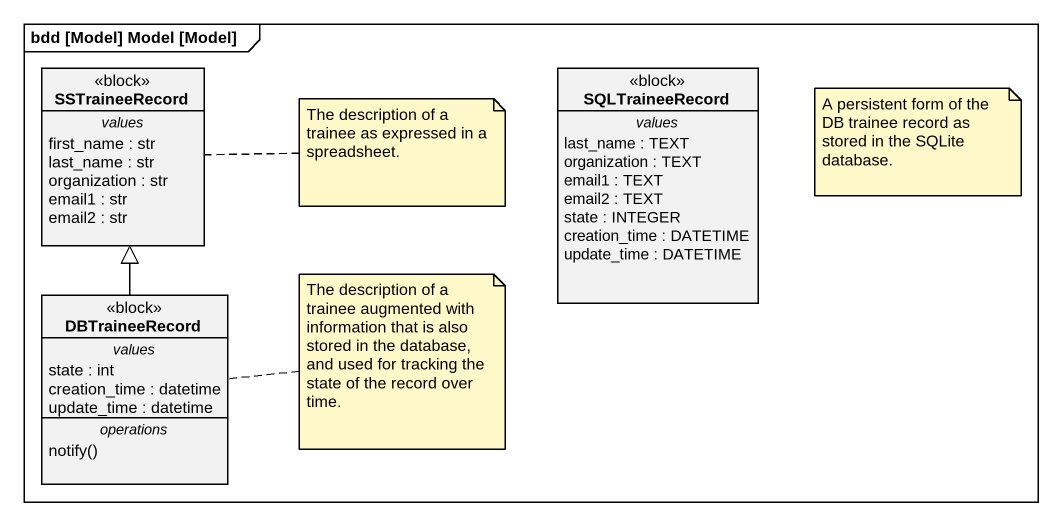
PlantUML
@startuml
mainframe bdd [Model] Model [Model]
hide circle
hide empty members
class SSTraineeRecord <<block>> {
  -- values --
  first_name : str
  last_name : str
  organization : str
  email1 : str
  email2 : str
}
class SQLTraineeRecord <<block>> {
  -- values --
  last_name : TEXT
  organization : TEXT
  email1 : TEXT
  email2 : TEXT
  state : INTEGER
  creation_time : DATETIME
  update_time : DATETIME
}
class DBTraineeRecord <<block>> {
  -- values --
  state : int
  creation_time : datetime
  update_time : datetime
  -- operations --
  notify()
}
DBTraineeRecord -up-|> SSTraineeRecord
note right of SSTraineeRecord : The description of a trainee as expressed in a spreadsheet.
note as N2
  A persistent form of the DB trainee record as stored in the SQLite database.
end note
note right of DBTraineeRecord : The description of a trainee augmented with information that is also stored in the database, and used for tracking the state of the record over time.
@enduml
